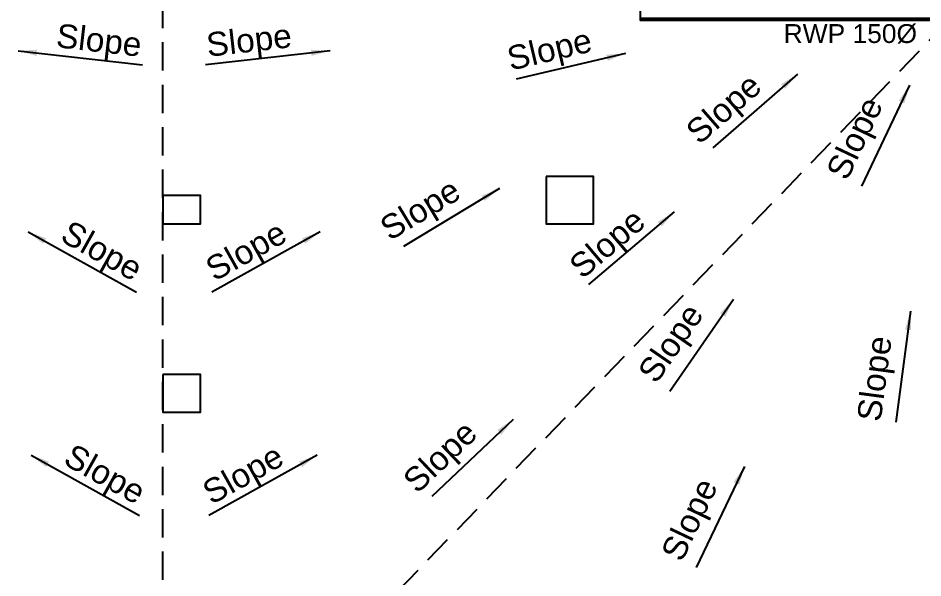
# Model space of a CAD drawing. Extents: x 7897917 to 8423973, y -6487334 to -6173396.
# Drawn here: x 8295655 to 8310033, y -6456464 to -6447560 of the extents above; entities that cross this region are included whole.
import ezdxf

# ---------------------------------------------------------------- set-up
doc = ezdxf.new("R2010")
doc.units = 0
doc.header["$LTSCALE"] = 600
doc.header["$MEASUREMENT"] = 0
doc.linetypes.add('HIDDEN', pattern=[0.375, 0.25, -0.125])
for name, color, linetype in [('A-text', 7, 'CONTINUOUS'), ('LA-column', 3, 'CONTINUOUS'), ('LINE', 8, 'CONTINUOUS'), ('RAINWATER PIPE', 53, 'CONTINUOUS'), ('Ridge', 53, 'CONTINUOUS'), ('S-Col-Hatch', 30, 'CONTINUOUS'), ('Valley', 7, 'CONTINUOUS')]:
    doc.layers.add(name, color=color, linetype=linetype)
doc.styles.add('ARIAL', font='arial.ttf')
doc.styles.add('ROMANS', font='romans.shx')
doc.dimstyles.new('MM', dxfattribs={"dimscale": 0, "dimtxt": 200, "dimasz": 150, "dimexe": 40, "dimexo": 50, "dimgap": 50, "dimtad": 1, "dimdec": 0, "dimzin": 0, "dimdsep": 46, "dimtxsty": 'ROMANS', "dimblk": 'OBLIQUE', "dimcen": 0.09, "dimdle": 40, "dimclrd": 5, "dimclre": 5, "dimclrt": 6, "dimadec": 0, "dimazin": 0, "dimtfac": 1, "dimtdec": 0, "dimtofl": 0, "dimtmove": 0, "dimatfit": 3, "dimfxl": 1, "dimfrac": 2, "dimtolj": 1, "dimtzin": 0, "dimarcsym": 0})

# ---------------------------------------------------------------- blocks, each defined once
blk = doc.blocks.new('A$C2D12074D')
at = {"layer": 'S-Col-Hatch', "color": 8, "linetype": 'Continuous'}
blk.add_line((-18048, -8553, -17), (0, -8553, -17), dxfattribs=at)
at = {"layer": 'S-Col-Hatch', "linetype": 'Continuous'}
blk.add_lwpolyline([(-18048, 0), (0, 0), (0, -8590), (-18048, -8590)], close=True, dxfattribs=at)

msp = doc.modelspace()

# ---------------------------------------------------------------- linework, layer by layer
at = {"layer": 'LA-column', "color": 8, "elevation": 10.308, "flags": 128}
for points in [[(8304046.303, -6450080.039), (8304046.303, -6450830.039), (8304796.303, -6450830.039), (8304796.303, -6450080.039)], [(8297952.302, -6450380.042), (8297952.302, -6450830.042), (8298552.302, -6450830.042), (8298552.302, -6450380.042)], [(8297952.302, -6453230.105), (8297952.302, -6453830.105), (8298552.302, -6453830.105), (8298552.302, -6453230.105)]]:
    msp.add_lwpolyline(points, close=True, dxfattribs=at)
at = {"layer": 'Ridge', "linetype": 'HIDDEN', "ltscale": 3}
msp.add_line((8297952.302, -6460545.251, 2.894), (8297952.302, -6447220.168, 2.894), dxfattribs=at)
at = {"layer": 'Valley', "linetype": 'HIDDEN', "ltscale": 3, "elevation": 2.894}
msp.add_lwpolyline([(8322694.804, -6460545.256), (8310440.303, -6447600.214), (8297952.302, -6460545.297)], dxfattribs=at)

# ---------------------------------------------------------------- block references
at = {"layer": 'LINE'}
msp.add_blockref('A$C2D12074D', (8323594.536, -6439010.044, 20.206), dxfattribs=at)

# ---------------------------------------------------------------- texts
at = {"layer": 'A-text', "color": 0, "lineweight": 15, "style": 'ARIAL'}
for rotation, p in [(353.4694108, (8296245.173, -6448021.64, 2.894)), (6.5305892, (8298670.258, -6448176.332, 2.894)), (13.2881488, (8303480.343, -6448397.342, 2.894)), (41.1678444, (8306478.714, -6449585.938, 2.894)), (64.5950126, (8308826.381, -6450163.647, 2.894)), (31.1329185, (8301559.331, -6451111.261, 2.894)), (40.3198012, (8304619.939, -6451723.626, 2.894)), (330.7902868, (8296303.847, -6451091.284, 2.894)), (29.2097132, (8298775.712, -6451755.035, 2.894)), (55.40813, (8305793.962, -6453392.994, 2.894)), (82.4397823, (8309360.402, -6453991.103, 2.894)), (43.5133385, (8301996.666, -6455137.031, 2.894)), (330.7902868, (8296352.248, -6454643.493, 2.894)), (29.2097132, (8298727.311, -6455307.243, 2.894)), (64.5950126, (8306201.296, -6456227.654, 2.894))]:
    msp.add_text('Slope', height=380.16, rotation=rotation, dxfattribs=at).set_placement(p)
at = {"layer": 'RAINWATER PIPE', "color": 6, "style": 'ARIAL'}
msp.add_text('RWP 150%%C', height=300, dxfattribs=at).set_placement((8307820.288, -6447956.262, 2.596))

# ---------------------------------------------------------------- leaders
at = {"layer": 'A-text', "color": 0, "lineweight": 15}
for points in [[(8295654.96, -6448078.907, 2.894), (8297632.929, -6448305.338, 2.894)], [(8300611.768, -6448078.907, 2.894), (8298633.799, -6448305.338, 2.894)], [(8305305.267, -6448121.782, 2.894), (8303570.249, -6448531.544, 2.894)], [(8308038.743, -6448450.991, 2.894), (8306696.717, -6449624.516, 2.894)], [(8309822.169, -6448625.248, 2.894), (8309057.345, -6450235.601, 2.894)], [(8303303.958, -6450271.238, 2.894), (8301777.978, -6451192.964, 2.894)], [(8306080.126, -6450642.956, 2.894), (8304720.878, -6451796.49, 2.894)], [(8295813.423, -6450958.799, 2.894), (8297534.863, -6451921.262, 2.894)], [(8300453.305, -6450958.799, 2.894), (8298731.865, -6451921.262, 2.894)], [(8307022.59, -6452033.311, 2.894), (8306010.475, -6453500.9, 2.894)], [(8309836.857, -6452221.568, 2.894), (8309602.304, -6453988.819, 2.894)], [(8303520.62, -6453942.491, 2.894), (8302227.745, -6455169.955, 2.894)], [(8295861.824, -6454511.007, 2.894), (8297583.264, -6455473.47, 2.894)], [(8300404.904, -6454511.007, 2.894), (8298683.464, -6455473.47, 2.894)], [(8307197.084, -6454689.254, 2.894), (8306432.26, -6456299.608, 2.894)]]:
    msp.add_leader(points, dimstyle='MM', override={"dimscale": 1, "dimasz": 300, "dimtad": 0}, dxfattribs=at)

doc.saveas('drawing.dxf')
